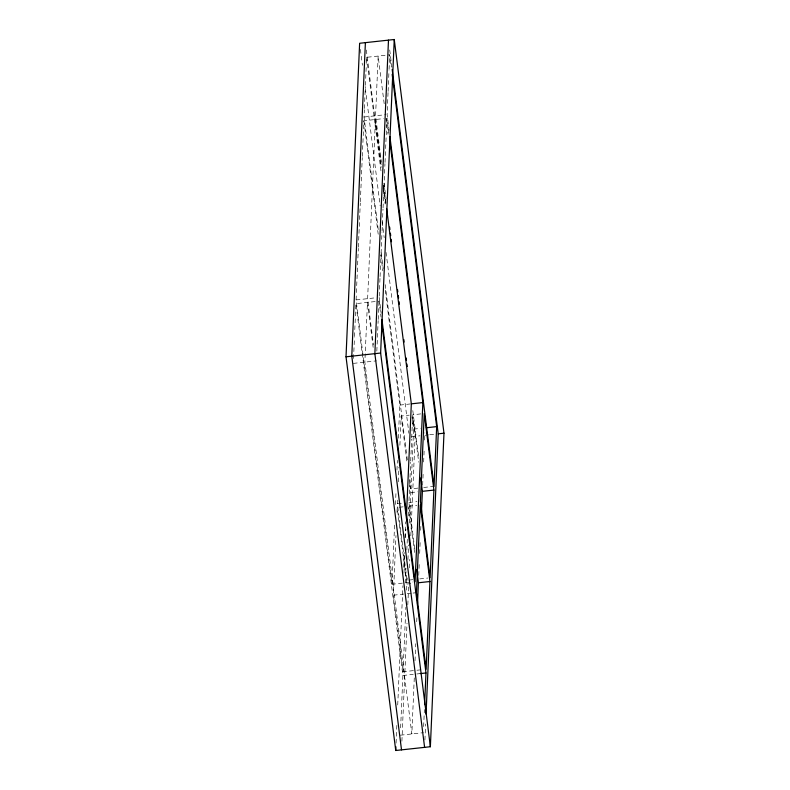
<?xml version="1.0" encoding="UTF-8"?>
<svg xmlns="http://www.w3.org/2000/svg" width="790" height="790" viewBox="0 0 790 790"><rect width="100%" height="100%" fill="white"/><g stroke="black" fill="none" stroke-linecap="round" stroke-linejoin="round"><path stroke-width="0.59" stroke-dasharray="3.95 2.96" d="M353.545 358.502L354.443 337.784M354.493 336.57L355.925 303.656L379.003 301.148L381.007 317.047M402.387 583.129L392.008 584.264L356.083 299.924L356.349 293.791M356.409 292.567L358.324 248.386M358.374 247.161L360.289 202.981M360.349 201.756L362.264 157.575M362.314 156.351L363.864 120.761L383.486 118.628M378.242 229.554L364.022 117.029L364.338 109.721M364.397 108.497L365.345 86.564M365.405 85.34L366.303 64.622M366.353 63.407L366.619 57.315L389.697 54.796L391.248 67.031M376.83 351.115L378.153 320.641M378.213 319.427L379.003 301.148M379.22 296.181L380.02 277.774M380.069 276.549L381.027 254.459M381.086 253.234L381.985 232.379M382.044 231.144L383.002 209.064M383.051 207.829L384.967 163.658M385.026 162.424L386.942 118.253L388.947 134.112M388.058 92.578L387.11 114.52L389.115 130.419M388.107 91.364L389.006 70.646M389.065 69.421L389.697 54.796M392.008 584.264L394.664 522.901M395.464 504.494L396.057 490.995M396.955 470.139L397.39 460.323M398.348 438.233L399.779 405.102L385.135 289.17M413.447 670.621L403.058 671.747L393.39 595.196L395.978 535.501M396.985 512.355L397.192 507.486L404.115 506.726M412.795 579.672L407.028 580.304L397.36 503.753L397.518 500.1M398.308 481.821L398.94 467.206M399.898 445.274L401.162 416.034L409.24 415.155M396.076 743.123L396.926 723.452M397.726 705.006L402.9 585.745M403.71 567.299L404.342 552.546M404.984 537.793L405.685 521.805M403.966 573.185L404.826 553.553M405.517 537.605L405.892 529.014M405.398 582.981L406.04 568.356M406.83 550.087L407.363 537.901M408.312 515.969L408.677 507.447M414.73 548.665L408.894 502.489L409.635 485.435M409.694 484.221L410.642 462.288M410.691 461.074L411.649 439.141M411.699 437.927L412.597 417.219M400.619 727.886L402.89 675.48L355.925 303.656M403.058 671.747L405.863 607.184M406.603 590.13L406.87 584.037L397.192 507.486M407.028 580.304L407.136 577.865M407.926 559.596L408.558 544.972M409.516 523.039L410.84 492.585L409.763 484.082M417.92 488.101L410.998 488.852L413.595 429.138L412.044 416.903M401.893 741.267L407.018 623.231M407.818 604.785L408.677 585.114M409.418 567.901L409.793 559.29M410.81 535.926L415.135 436.337L412.666 416.774M414.276 677.879L411.847 733.95L364.871 362.126L367.459 302.402L373.334 348.884M415.017 660.746L415.757 643.692M416.715 621.76L416.982 615.667M418.73 575.387L419.204 564.425M419.678 553.464L420.152 542.493M420.685 530.317L420.952 524.224M422.64 485.159L423.124 474.188M423.647 462.002L424.121 451.031M424.605 440.07L424.921 432.752M423.647 726.593L424.388 709.529M424.921 739.983L425.613 723.995M364.022 117.029L385.954 114.639M356.083 299.924L375.704 297.791M353.328 363.38L376.405 360.862M399.779 405.102L410.168 403.966M420.784 413.901L412.706 414.78L418.69 462.17M413.595 429.138L420.517 428.378M411.669 436.712L419.994 435.803M424.852 435.28L428.496 434.885M429.711 434.747L434.569 434.224M423.687 487.469L434.075 486.344M410.84 492.585L417.762 491.834M397.36 503.753L403.127 503.121M408.894 502.489L416.972 501.611M408.736 506.222L416.814 505.343M419.717 578.922L427.795 578.043M405.853 582.753L412.775 582.003M406.87 584.037L412.637 583.405M393.39 595.196L403.769 594.07M407.235 593.685L411.847 593.191M413.002 593.063L416.468 592.688M416.903 670.246L421.524 669.742M402.89 675.48L413.279 674.354M416.745 673.979L420.201 673.594M400.303 735.204L423.381 732.686M389.717 49.908L391.88 67.031M384.187 103.757L378.153 56.05L375.566 115.775L381.442 162.256M386.034 118.431L388.048 134.33M384.068 183.043L386.073 198.942M412.805 410.543L418.67 457.025M381.106 164.656L375.408 119.507L367.626 298.669L373.482 345.042M383.733 185.403L386.043 203.711M366.323 49.977L381.155 167.352M383.466 185.69L385.787 204.037M366.619 57.315L381.145 172.279M383.15 188.178L385.165 204.087M360.398 49.385L362.413 65.274M365.345 88.51L380.168 205.884M382.182 221.783L384.187 237.672M386.043 252.346L408.904 433.295M381.175 252.8L383.19 268.699M385.194 284.598L407.443 460.728M409.763 479.066L410.998 488.852M363.864 120.761L378.203 234.255M380.82 255.002L382.824 270.861M401.162 416.034L406.84 460.995M408.884 507.437L414.72 553.612M379.161 297.415L381.165 313.275"/><path stroke-width="1.19" d="M346.02 356.803L359.628 43.272L394.25 39.5L443.98 433.197L430.372 746.728L395.75 750.5L346.02 356.803L380.632 353.031L394.25 39.5M365.395 42.64L351.787 356.181L401.518 749.868M388.483 40.132L374.865 353.663L424.605 747.36M395.75 750.5L395.909 746.807M406.475 515.514L411.323 403.838L386.656 208.59M389.717 140.215L422.867 402.584L415.086 581.746L381.935 319.377M417.505 603.491L418.404 582.773L416.715 569.412M421.475 512.038L422.374 491.331L420.685 477.96M424.595 704.66L425.978 672.971L381.629 321.935M429.948 581.519L426.136 669.239L416.468 592.688L420.27 504.968L429.948 581.519L418.404 582.773M433.917 490.077L430.106 577.786L420.438 501.235L424.24 413.526L433.917 490.077L422.374 491.331M392.166 74.369L436.673 426.62L434.075 486.344L389.885 136.532M426.047 714.16L438.213 433.819L392.186 69.471M411.323 403.838L422.867 402.584M426.284 427.755L436.673 426.62M438.213 433.819L443.98 433.197M420.201 673.594L425.978 672.971M389.628 227.076L389.934 229.525M390.398 233.188L390.704 235.637M391.168 239.311L391.485 241.75M397.508 289.456L397.814 291.905M398.279 295.569L398.585 298.018M399.049 301.681L399.365 304.13M403.838 339.601L404.154 342.05M406.159 357.949L406.465 360.398M406.929 364.062L407.245 366.511M380.632 353.031L430.372 746.728"/></g></svg>
